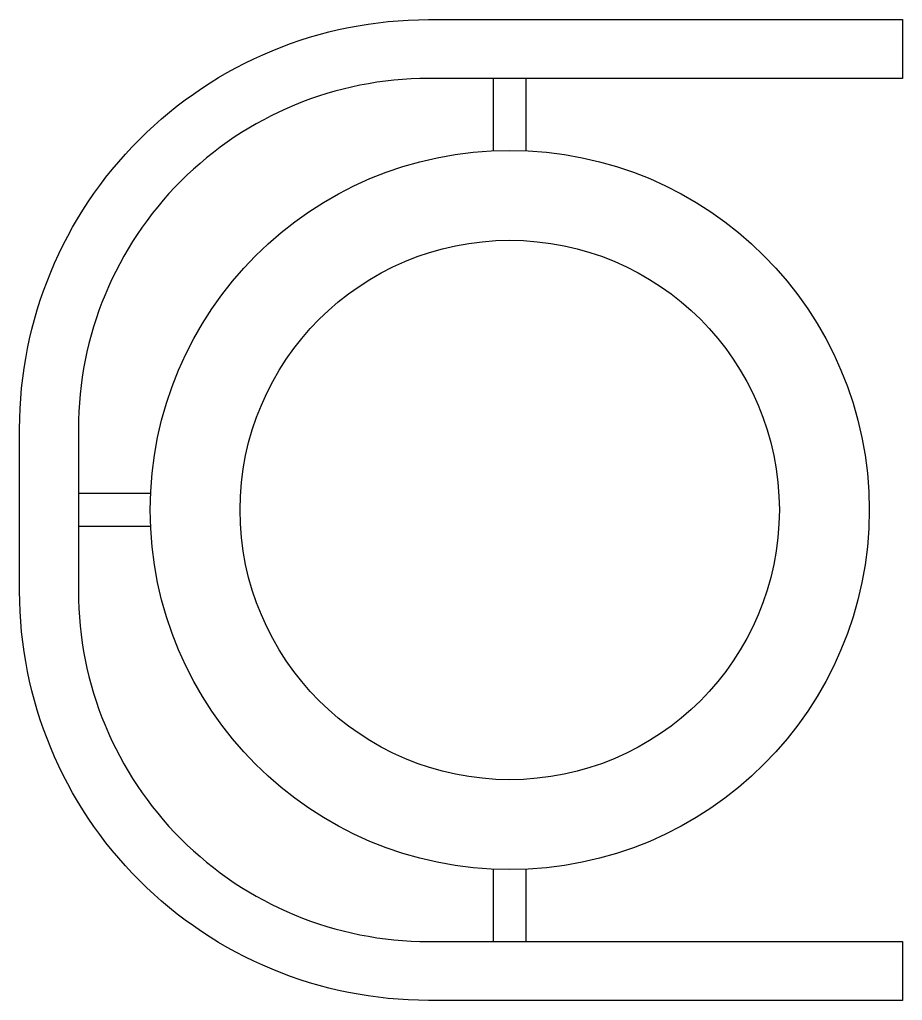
# Model space of a CAD drawing. Header units: metres. Extents: x -0.21 to 0.168, y -0.21 to 0.21.
import ezdxf

# ---------------------------------------------------------------- set-up
doc = ezdxf.new("R2010")
doc.units = ezdxf.units.M

msp = doc.modelspace()

# ---------------------------------------------------------------- linework, layer by layer
for p, q in [((-0.007, 0.15384), (-0.007, 0.1848)), ((0.007, 0.15384), (0.007, 0.1848)), ((-0.15384, 0.007), (-0.1848, 0.007)), ((-0.15384, -0.007), (-0.1848, -0.007)), ((-0.007, -0.1848), (-0.007, -0.15384)), ((0.007, -0.1848), (0.007, -0.15384))]:
    msp.add_line(p, q)
msp.add_lwpolyline([(0.16822, 0.21), (0.16822, 0.1848), (-0.0348, 0.1848, 0.414214), (-0.1848, 0.0348), (-0.1848, -0.0348, 0.414214), (-0.0348, -0.1848), (0.16822, -0.1848), (0.16822, -0.21), (-0.0348, -0.21, -0.414214), (-0.21, -0.0348), (-0.21, 0.0348, -0.414214), (-0.0348, 0.21)], format="xyb", close=True)
for radius in [0.154, 0.1155]:
    msp.add_circle((0, 0), radius)

doc.saveas('drawing.dxf')
